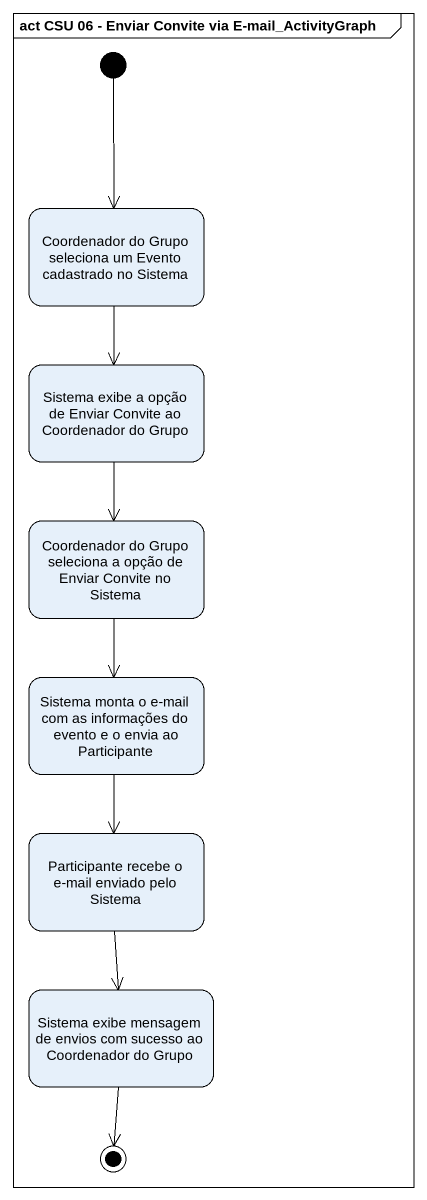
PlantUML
@startuml
mainframe act CSU 06 - Enviar Convite via E-mail_ActivityGraph
hide empty description
state "Coordenador do Grupo seleciona um Evento cadastrado no Sistema" as Coordenador_do_Grupo
state "Sistema exibe a opção de Enviar Convite ao Coordenador do Grupo" as Sistema_exibe_a_opção_de
state "Coordenador do Grupo seleciona a opção de Enviar Convite no Sistema" as Coordenador_do_Grupo_2
state "Sistema monta o e-mail com as informações do evento e o envia ao Participante" as Sistema_monta_o_e_mail_com
state "Participante recebe o e-mail enviado pelo Sistema" as Participante_recebe_o_e
state "Sistema exibe mensagem de envios com sucesso ao Coordenador do Grupo" as Sistema_exibe_mensagem_de
[*] --> Coordenador_do_Grupo
Coordenador_do_Grupo --> Sistema_exibe_a_opção_de
Sistema_exibe_a_opção_de --> Coordenador_do_Grupo_2
Coordenador_do_Grupo_2 --> Sistema_monta_o_e_mail_com
Sistema_monta_o_e_mail_com --> Participante_recebe_o_e
Participante_recebe_o_e --> Sistema_exibe_mensagem_de
Sistema_exibe_mensagem_de --> [*]
@enduml
